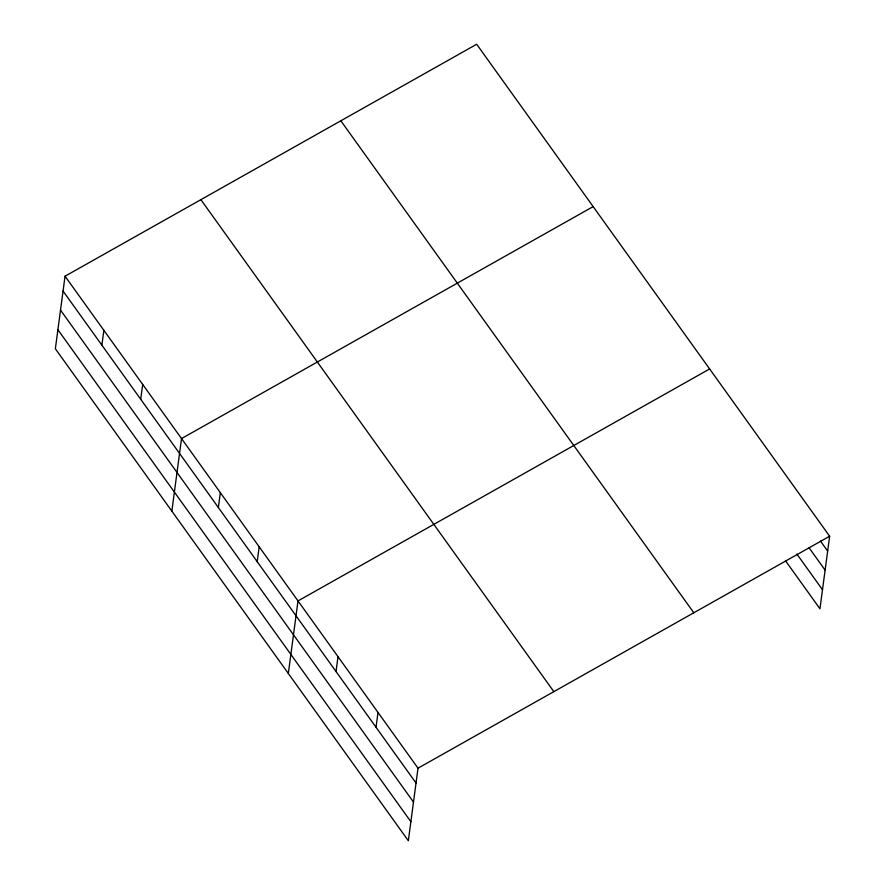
<?xml version="1.0" encoding="UTF-8"?>
<svg xmlns="http://www.w3.org/2000/svg" width="885" height="885" viewBox="0 0 885 885"><rect width="100%" height="100%" fill="white"/><g stroke="black" fill="none" stroke-linecap="round" stroke-linejoin="round"><path stroke-width="1.33" d="M65.047 276.209L55.357 348.767L408.328 840.75L418.008 768.191L65.047 276.209L476.672 44.25L829.643 536.233L819.952 608.792L785.559 560.836M101.886 345.172L103.866 330.326M140.715 399.29L142.695 384.444M171.845 511.121L181.525 438.562L593.149 206.603M218.363 507.525L220.354 492.68M257.192 561.643L259.172 546.797M288.322 673.474L298.002 600.915L709.626 368.956M336.023 671.527L338.004 656.681M376.025 727.282L378.006 712.436M418.008 768.191L829.643 536.233M820.461 541.045L827.663 551.078M809.111 547.826L825.119 570.128M796.898 554.065L822.497 589.753M340.836 120.791L693.807 612.785M200.884 199.667L553.844 691.65M63.056 291.054L416.027 783.037M60.523 310.093L413.494 802.087M57.901 329.718L410.872 821.7"/></g></svg>
